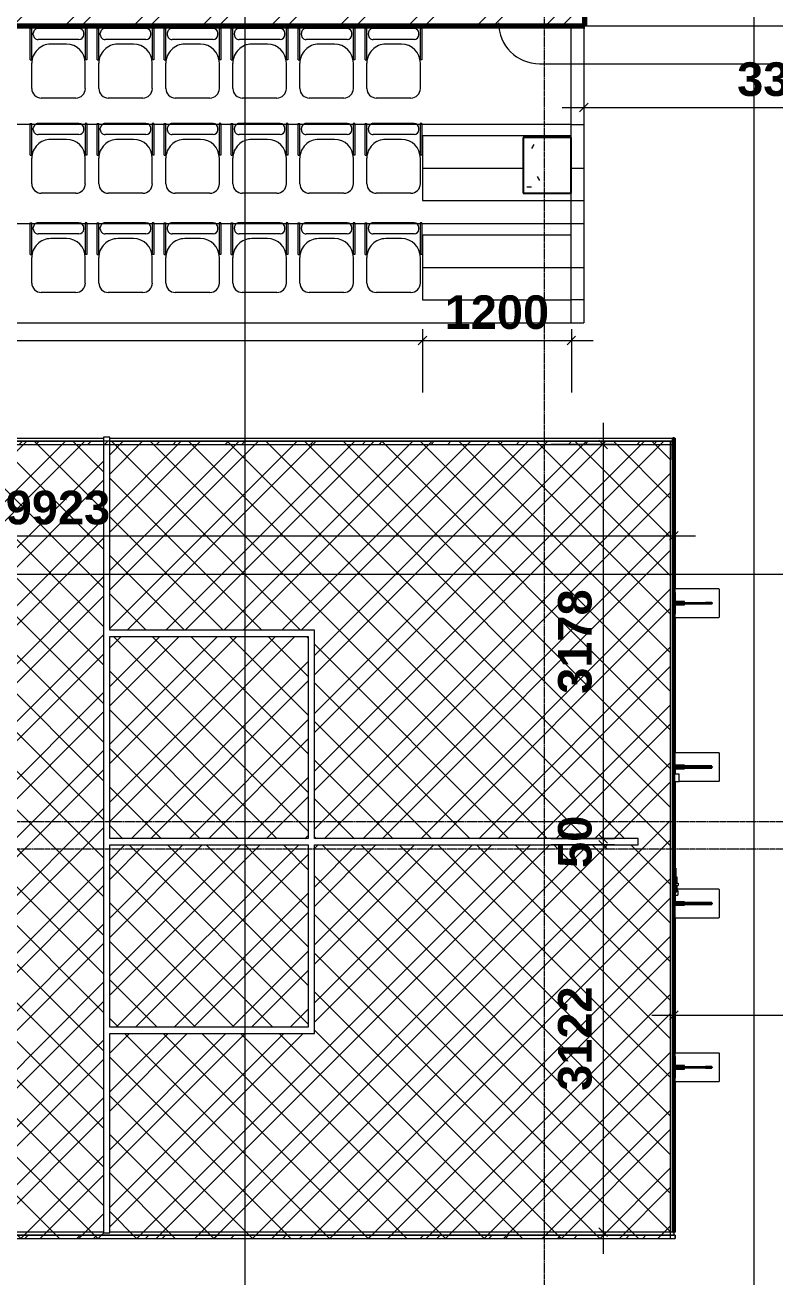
# Model space of a CAD drawing. Header units: inches. Extents: x 22 to 382261, y 22 to 371281.
# Drawn here: x 147256 to 153299, y 207907 to 217997 of the extents above; entities that cross this region are included whole.
import ezdxf

# ---------------------------------------------------------------- set-up
doc = ezdxf.new("R2010")
doc.units = ezdxf.units.IN
doc.header["$MEASUREMENT"] = 0
doc.linetypes.add('Grid Line 1_2_', pattern=[22.225, 12.7, -3.175, 3.175, -3.175])
doc.linetypes.add('Overhead', pattern=[3.96875, 2.38125, -1.5875])
for name, color, linetype, lineweight in [('A-ANNO-DIMS', 211, 'Continuous', 9), ('A-ANNO-SYMB', 150, 'Continuous', 9), ('A-AREA', 32, 'Continuous', 9), ('A-COLS', 52, 'Continuous', 9), ('A-FLOR', 192, 'Continuous', 9), ('A-FLOR-PATT', 8, 'Continuous', 9), ('A-GENM', 13, 'Continuous', 9), ('A-GLAZ-CURT', 52, 'Continuous', 9), ('A-WALL-PATT', 111, 'Continuous', 9), ('G-ANNO-SYMB', 111, 'Continuous', 9), ('I-FURN', 30, 'Continuous', 9), ('I-WALL', 2, 'Continuous', 9), ('Q-CASE', 31, 'Continuous', 9), ('S-GRID', 1, 'Continuous', 9)]:
    doc.layers.add(name, color=color, linetype=linetype, lineweight=lineweight)
doc.styles.add('Arial_B_2', font='arialbd.ttf', dxfattribs={"height": 270.833333})
doc.dimstyles.new('2_2', dxfattribs={"dimscale": 304.8, "dimtxt": 267.818092, "dimasz": 0.227865, "dimexe": 1.377953, "dimexo": 0.0625, "dimgap": 0.287073, "dimtad": 1, "dimdec": 0, "dimzin": 0, "dimdsep": 46, "dimtxsty": 'Arial_B_2', "dimblk1": 'OBLIQUE', "dimblk2": 'OBLIQUE', "dimsah": 1, "dimcen": 0.09, "dimdle": 0.574147, "dimazin": 0, "dimtfac": 1, "dimtdec": 4, "dimtix": 1, "dimtmove": 0, "dimatfit": 3, "dimfxl": 0.574147, "dimfxlon": 1, "dimtvp": 1, "dimtolj": 1, "dimtzin": 0, "dimlwd": 18, "dimlwe": 18, "dimarcsym": 2})

# ---------------------------------------------------------------- blocks, each defined once
blk = doc.blocks.new('Casework 11 - Casework 8-650977-01-GROUND FLOOR DIM- PART B')
at = {"layer": 'Q-CASE'}
for p, q in [((8261, 5138), (8211, 5138)), ((8211, 5138), (8211, 5104)), ((8211, 5104), (8211, 5079)), ((8211, 5079), (8211, -1277)), ((8261, 5104), (8261, 5138)), ((8261, 5079), (8261, 5104)), ((8261, 3581), (8261, 5079)), ((2883, 5023), (2881, 5023)), ((2881, -1277), (2881, 5023)), ((2883, 5023), (2883, -1277)), ((9911, 3581), (8261, 3581)), ((9911, 1901), (9911, 3581)), ((8261, 1901), (8261, 3531)), ((8261, 3531), (9861, 3531)), ((9861, 3531), (9861, 1901)), ((9861, 1901), (8261, 1901)), ((8261, 381), (8261, 1851)), ((8261, 1851), (9861, 1851)), ((9861, 1851), (9861, 381)), ((12521, 1901), (9911, 1901)), ((9911, 381), (9911, 1851)), ((9911, 1851), (12521, 1851)), ((12521, 1851), (12521, 1901)), ((9861, 381), (8261, 381)), ((8261, -1277), (8261, 331)), ((8261, 331), (9911, 331)), ((9911, 331), (9911, 381)), ((2883, -1277), (2881, -1277)), ((8211, -1277), (8261, -1277))]:
    blk.add_line(p, q, dxfattribs=at)
blk = doc.blocks.new('Back wall - ASB FREESTANDING GLASS BACK WALL-596640-01-GROUND FLOOR DIM- PART B')
at = {"layer": 'A-GENM'}
for p, q in [((-3200, 12.5), (-3200, 25)), ((-3200, 6), (-3200, 12.5)), ((3150.5, 12.5), (-3200, 12.5)), ((3026.6, 12.5), (3150.5, 12.5)), ((3175.5, 12.5), (3150.5, 12.5)), ((3150.5, 12.5), (3175.5, 12.5)), ((3200, 12.5), (3175.5, 12.5)), ((3200, 12.5), (3200, 6)), ((-3200, -12.5), (-3200, -6)), ((-3200, -12.5), (-1985, -12.5)), ((-1956, -9), (-1985, -9)), ((-1985, -9), (-1985, -364)), ((-1956, -6), (-1956, -14)), ((-1956, -14), (-1884, -14)), ((-1884, -14), (-1884, -86)), ((-1884, -86), (-1876, -86)), ((-1877, -304), (-1877, -86)), ((-1876, -256), (-1876, -6)), ((-1864, -6), (-1864, -256)), ((-1864, -86), (-1856, -86)), ((-1863, -86), (-1863, -304)), ((-1856, -86), (-1856, -14)), ((-1856, -14), (-1784, -14)), ((-1784, -14), (-1784, -6)), ((-1755, -9), (-1784, -9)), ((-1755, -364), (-1755, -9)), ((-1755, -12.5), (-665, -12.5)), ((-564, -9), (-665, -9)), ((-665, -9), (-665, -364)), ((-564, -6), (-564, -86)), ((-564, -86), (-556, -86)), ((-557, -304), (-557, -86)), ((-544, -86), (-536, -86)), ((-543, -86), (-543, -304)), ((-536, -86), (-536, -14)), ((-536, -14), (-444, -14)), ((-484, -14), (-484, -34)), ((-444, -34), (-484, -34)), ((-458, -6), (-463, -6)), ((-455, -16), (-435.7, -16)), ((-455, -16), (-455, -26)), ((-429, -26), (-455, -26)), ((-444, -14), (-444, -6)), ((-435.7, -9), (-444, -9)), ((-444, -16), (-444, -14)), ((-444, -34), (-444, -26)), ((-436, -6), (-436, -16)), ((-436, -16), (-426, -16)), ((-435, -364), (-435, -26)), ((-425, -26), (-429, -26)), ((-266, -16), (-426, -16)), ((-425, -16), (-425, -26)), ((-406, -26), (-425, -26)), ((-406, -16), (-406, -36)), ((-386, -36), (-406, -36)), ((-386, -16), (-386, -36)), ((-365, -26), (-386, -26)), ((-365, -16), (-365, -26)), ((-361, -26), (-365, -26)), ((-335, -26), (-361, -26)), ((-335, -16), (-335, -26)), ((-266, -6), (-266, -16)), ((-266, -12.5), (373.5, -12.5)), ((373.5, -6), (373.5, -14)), ((373.5, -14), (433.5, -14)), ((433.5, -14), (433.5, -44)), ((433.5, -44), (493.5, -44)), ((435, -44), (435, -364)), ((463, -6), (458, -6)), ((493.5, -44), (493.5, -14)), ((493.5, -14), (535.5, -14)), ((535.5, -14), (535.5, -86)), ((535.5, -86), (543.5, -86)), ((543, -304), (543, -86)), ((543.5, -86), (543.5, -6)), ((556.5, -6), (556.5, -86)), ((556.5, -86), (564.5, -86)), ((557, -86), (557, -304)), ((564.5, -86), (564.5, -6)), ((665, -9), (564.5, -9)), ((665, -364), (665, -9)), ((665, -12.5), (1755, -12.5)), ((1784, -9), (1755, -9)), ((1755, -9), (1755, -364)), ((1784, -6), (1784, -14)), ((1784, -14), (1856, -14)), ((1856, -14), (1856, -86)), ((1856, -86), (1864, -86)), ((1863, -304), (1863, -86)), ((1864, -256), (1864, -6)), ((1876, -6), (1876, -256)), ((1876, -86), (1884, -86)), ((1877, -86), (1877, -304)), ((1884, -86), (1884, -14)), ((1884, -14), (1956, -14)), ((1956, -14), (1956, -6)), ((1985, -9), (1956, -9)), ((1985, -364), (1985, -9)), ((1985, -12.5), (3200, -12.5)), ((3200, -6), (3200, -12.5)), ((-1876, -256), (-1876, -306)), ((-1864, -306), (-1864, -256)), ((1864, -256), (1864, -306)), ((1876, -306), (1876, -256)), ((-1980, -369), (-1760, -369)), ((-1876, -306), (-1864, -306)), ((-1870, -309), (-1872, -309)), ((-1868, -309), (-1870, -309)), ((-660, -369), (-440, -369)), ((-550, -309), (-552, -309)), ((-548, -309), (-550, -309)), ((440, -369), (660, -369)), ((550, -309), (548, -309)), ((552, -309), (550, -309)), ((1760, -369), (1980, -369)), ((1864, -306), (1876, -306)), ((1870, -309), (1868, -309)), ((1872, -309), (1870, -309))]:
    blk.add_line(p, q, dxfattribs=at)
at = {"layer": 'A-GENM', "lineweight": 25}
for p, q in [((-3200, 6), (-3200, -6)), ((-463, 6), (-3200, 6)), ((-463, -6), (-463, 6)), ((458, 6), (-458, 6)), ((-458, 6), (-458, -6)), ((458, -6), (458, 6)), ((3200, 6), (463, 6)), ((463, 6), (463, -6)), ((3200, -6), (3200, 6)), ((-3200, -6), (-463, -6)), ((-556, -6), (-556, -306)), ((-544, -6), (-556, -6)), ((-544, -306), (-544, -6)), ((-458, -6), (458, -6)), ((463, -6), (3200, -6)), ((556, -6), (544, -6)), ((544, -6), (544, -306)), ((556, -306), (556, -6)), ((-556, -306), (-544, -306)), ((544, -306), (556, -306))]:
    blk.add_line(p, q, dxfattribs=at)
at = {"layer": 'A-GENM'}
for centre, start, end in [((-1980, -364), 180, 270), ((-1872, -304), 180, 270), ((-1868, -304), 270, 0), ((-1760, -364), 270, 0), ((-660, -364), 180, 270), ((-552, -304), 180, 270), ((-548, -304), 270, 0), ((-440, -364), 270, 0), ((440, -364), 180, 270), ((548, -304), 180, 270), ((552, -304), 270, 0), ((660, -364), 270, 0), ((1760, -364), 180, 270), ((1868, -304), 180, 270), ((1872, -304), 270, 0), ((1980, -364), 270, 0)]:
    blk.add_arc(centre, 5, start, end, dxfattribs=at)
blk = doc.blocks.new('System Panel - Glazed-655852-01-GROUND FLOOR DIM- PART B')
at = {"layer": 'A-GLAZ-CURT'}
h = blk.add_hatch(dxfattribs=at)
h.set_pattern_fill('FP_8', color=256, style=0, pattern_type=2)
h.set_pattern_definition([(225, (7825.2, -1271.8), (276.592, -276.592), []), (225, (7825.2, -1690.9), (276.592, -276.592), [])])
h.paths.add_polyline_path([(-4993, 50), (-4993, 24), (4993, 24), (4993, 50), (-3863, 50)])
at = {"layer": 'A-GLAZ-CURT', "lineweight": 18}
for p, q in [((4993, 50), (-4993, 50)), ((-4993, 50), (-4993, 24)), ((-4993, 24), (4993, 24)), ((4993, 24), (4993, 50))]:
    blk.add_line(p, q, dxfattribs=at)
at = {"layer": 'A-GLAZ-CURT'}
for p, q in [((-4993, 24), (-4993, 50)), ((4993, 50), (-4993, 50)), ((-4993, 24), (4968, 24)), ((4968, 24), (4993, 24)), ((4993, 50), (4993, 24))]:
    blk.add_line(p, q, dxfattribs=at)
blk = doc.blocks.new('System Panel - Glazed-655754-01-GROUND FLOOR DIM- PART B')
at = {"layer": 'A-GLAZ-CURT'}
h = blk.add_hatch(dxfattribs=at)
h.set_pattern_fill('FP_9', color=256, style=0, pattern_type=2)
h.set_pattern_definition([(225, (7813.7, 5128.2), (276.592, -276.592), []), (225, (7813.7, 4709.1), (276.592, -276.592), [])])
h.paths.add_polyline_path([(-4980, 49.5), (-4980, 24.5), (4980, 24.5), (4980, 49.5), (-3874, 49.5)])
at = {"layer": 'A-GLAZ-CURT', "lineweight": 18}
for p, q in [((4980, 49.5), (-4980, 49.5)), ((-4980, 49.5), (-4980, 24.5)), ((-4980, 24.5), (4980, 24.5)), ((4980, 24.5), (4980, 49.5))]:
    blk.add_line(p, q, dxfattribs=at)
at = {"layer": 'A-GLAZ-CURT'}
for p, q in [((-4980, 24.5), (-4980, 49.5)), ((-447.5, 49.5), (-4980, 49.5)), ((-4980, 24.5), (-447.5, 24.5)), ((4957, 49.5), (-397.5, 49.5)), ((-397.5, 24.5), (4980, 24.5)), ((4980, 49.5), (4957, 49.5)), ((4980, 49.5), (4980, 24.5))]:
    blk.add_line(p, q, dxfattribs=at)
blk = doc.blocks.new('Casework 10 - Casework 10-654344-01-GROUND FLOOR DIM- PART B')
at = {"layer": 'Q-CASE'}
for p, q in [((11981, 8453), (11981, 8458)), ((11981, 8458), (12081, 8458)), ((11981, 7658), (11981, 8453)), ((12081, 8458), (12081, 8453)), ((12081, 8453), (12081, 7658)), ((11981, 7553), (11981, 7658)), ((11981, 7658), (12081, 7658)), ((12081, 7658), (12081, 7304)), ((11981, 7304), (12081, 7304)), ((12081, 7304), (12081, 7044)), ((11981, 7044), (11981, 7103)), ((11981, 6858), (11981, 7044)), ((11981, 7044), (12081, 7044)), ((12081, 7044), (12081, 6858)), ((11981, 6504), (11981, 6858)), ((11981, 6858), (12081, 6858)), ((12081, 6858), (12081, 6504)), ((11981, 6244), (11981, 6504)), ((11981, 6504), (12081, 6504)), ((12081, 6504), (12081, 6244)), ((11981, 6058), (11981, 6244)), ((12081, 6244), (11981, 6244)), ((12081, 6244), (12081, 6058)), ((11981, 6058), (12081, 6058))]:
    blk.add_line(p, q, dxfattribs=at)
blk = doc.blocks.new('Chair - Auditorium_0001 - Copy - Chair - Auditorium_0001 - Copy-940343-01-GROUND FLOOR DIM- PART B')
at = {"layer": 'I-FURN'}
for p, q in [((-55, 421), (-55, 215)), ((21, 498), (300, 498)), ((377, 421), (377, 215)), ((-68, -64), (-68, 190)), ((-68, 190), (-53, 190)), ((-53, -64), (-53, 190)), ((389, 190), (377, 190)), ((377, 190), (377, -64)), ((389, 190), (389, -64)), ((-4, 25), (326, 25)), ((97, 63), (224, 63)), ((-68, -64), (-53, -64)), ((-42, -13), (-42, -26)), ((-4, -64), (326, -64)), ((364, -13), (364, -26)), ((389, -64), (377, -64))]:
    blk.add_line(p, q, dxfattribs=at)
for centre, radius, start, end in [((21, 421), 76.2, 90, 180), ((300, 421), 76.2, 360, 90), ((97, 215), 152, 180, 270), ((224, 215), 152, 270, 0), ((-4, -13), 38.1, 90, 180), ((326, -13), 38.1, 360, 90), ((-4, -26), 38.1, 180, 270), ((326, -26), 38.1, 270, 0)]:
    blk.add_arc(centre, radius, start, end, dxfattribs=at)
blk = doc.blocks.new('M_Passage Opening-Cased - 0915 x 2134mm 3-896287-01-GROUND FLOOR DIM- PART B')
at = {"layer": 'A-GENM', "linetype": 'Overhead'}
for p, q in [((-908, 115), (892, 115)), ((-908, -115), (892, -115))]:
    blk.add_line(p, q, dxfattribs=at)
blk = doc.blocks.new('_Oblique')
at = {"color": 0, "linetype": 'ByBlock', "lineweight": -2}
blk.add_line((-0.5, -0.5), (0.5, 0.5), dxfattribs=at)
blk = doc.blocks.new('*D4814')
at = {"layer": 'A-ANNO-DIMS', "color": 0, "lineweight": 18, "transparency": 16777216}
for p, q in [((142558, 215546), (142558, 215035)), ((150458, 215546), (150458, 215035)), ((142383, 215455), (150633, 215455))]:
    blk.add_line(p, q, dxfattribs=at)
at = {"layer": 'Defpoints', "color": 0, "transparency": 16777216}
for p in [(142558, 215565), (150458, 215565), (150458, 215455)]:
    blk.add_point(p, dxfattribs=at)
at = {"layer": 'A-ANNO-DIMS', "color": 0, "lineweight": 18, "transparency": 16777216, "xscale": 69.45312499999999, "yscale": 69.45312499999999, "zscale": 69.45312499999999, "rotation": 180}
blk.add_blockref('_Oblique', (142558, 215455), dxfattribs=at)
at = {"layer": 'A-ANNO-DIMS', "color": 0, "lineweight": 18, "transparency": 16777216, "xscale": 69.45312499999999, "yscale": 69.45312499999999, "zscale": 69.45312499999999}
blk.add_blockref('_Oblique', (150458, 215455), dxfattribs=at)
at = {"layer": 'A-ANNO-DIMS', "color": 0, "lineweight": 18, "transparency": 16777216, "insert": (146508, 215681), "char_height": 270.8, "width": 615.65, "attachment_point": 5, "style": 'Arial_B_2'}
blk.add_mtext('\\A1;7900', dxfattribs=at)
blk = doc.blocks.new('*D4815')
at = {"layer": 'A-ANNO-DIMS', "color": 0, "lineweight": 18, "transparency": 16777216}
for p, q in [((150458, 215546), (150458, 215035)), ((151658, 215546), (151658, 215035)), ((150283, 215455), (151833, 215455))]:
    blk.add_line(p, q, dxfattribs=at)
at = {"layer": 'Defpoints', "color": 0, "transparency": 16777216}
for p in [(150458, 215565), (151658, 215565), (151658, 215455)]:
    blk.add_point(p, dxfattribs=at)
at = {"layer": 'A-ANNO-DIMS', "color": 0, "lineweight": 18, "transparency": 16777216, "xscale": 69.45312499999999, "yscale": 69.45312499999999, "zscale": 69.45312499999999, "rotation": 180}
blk.add_blockref('_Oblique', (150458, 215455), dxfattribs=at)
at = {"layer": 'A-ANNO-DIMS', "color": 0, "lineweight": 18, "transparency": 16777216, "xscale": 69.45312499999999, "yscale": 69.45312499999999, "zscale": 69.45312499999999}
blk.add_blockref('_Oblique', (151658, 215455), dxfattribs=at)
at = {"layer": 'A-ANNO-DIMS', "color": 0, "lineweight": 18, "transparency": 16777216, "insert": (151058, 215681), "char_height": 270.8, "width": 615.65, "attachment_point": 5, "style": 'Arial_B_2'}
blk.add_mtext('\\A1;1200', dxfattribs=at)
blk = doc.blocks.new('*D4825')
at = {"layer": 'A-ANNO-DIMS', "color": 0, "lineweight": 18, "transparency": 16777216}
for p, q in [((151758, 217424), (151758, 216913)), ((155073, 217424), (155073, 216913)), ((151583, 217333), (155248, 217333))]:
    blk.add_line(p, q, dxfattribs=at)
at = {"layer": 'Defpoints', "color": 0, "transparency": 16777216}
for p in [(151758, 217443), (155073, 217443), (155073, 217333)]:
    blk.add_point(p, dxfattribs=at)
at = {"layer": 'A-ANNO-DIMS', "color": 0, "lineweight": 18, "transparency": 16777216, "xscale": 69.45312499999999, "yscale": 69.45312499999999, "zscale": 69.45312499999999, "rotation": 180}
blk.add_blockref('_Oblique', (151758, 217333), dxfattribs=at)
at = {"layer": 'A-ANNO-DIMS', "color": 0, "lineweight": 18, "transparency": 16777216, "xscale": 69.45312499999999, "yscale": 69.45312499999999, "zscale": 69.45312499999999}
blk.add_blockref('_Oblique', (155073, 217333), dxfattribs=at)
at = {"layer": 'A-ANNO-DIMS', "color": 0, "lineweight": 18, "transparency": 16777216, "insert": (153415, 217559), "char_height": 270.8, "width": 615.65, "attachment_point": 5, "style": 'Arial_B_2'}
blk.add_mtext('\\A1;3315', dxfattribs=at)
blk = doc.blocks.new('*D4850')
at = {"layer": 'A-ANNO-DIMS', "color": 0, "lineweight": 18, "transparency": 16777216}
for p, q in [((151914, 214792), (151914, 211264)), ((152005, 214617), (151494, 214617)), ((152005, 211439), (151494, 211439))]:
    blk.add_line(p, q, dxfattribs=at)
at = {"layer": 'Defpoints', "color": 0, "transparency": 16777216}
for p in [(152024, 214617), (151914, 211439), (152024, 211439)]:
    blk.add_point(p, dxfattribs=at)
at = {"layer": 'A-ANNO-DIMS', "color": 0, "lineweight": 18, "transparency": 16777216, "xscale": 69.45312499999999, "yscale": 69.45312499999999, "zscale": 69.45312499999999}
for p, rotation in [((151914, 214617), 90), ((151914, 211439), 270)]:
    blk.add_blockref('_Oblique', p, dxfattribs=dict(at, rotation=rotation))
at = {"layer": 'A-ANNO-DIMS', "color": 0, "lineweight": 18, "transparency": 16777216, "insert": (151688, 213028), "char_height": 270.8, "width": 615.65, "attachment_point": 5, "rotation": 90, "style": 'Arial_B_2'}
blk.add_mtext('\\A1;3178', dxfattribs=at)
blk = doc.blocks.new('*D4851')
at = {"layer": 'A-ANNO-DIMS', "color": 0, "lineweight": 18, "transparency": 16777216}
for p, q in [((151914, 211439), (151914, 211509)), ((152005, 211439), (151494, 211439)), ((152005, 211389), (151494, 211389)), ((151914, 211439), (151914, 211389)), ((151914, 211389), (151914, 211320))]:
    blk.add_line(p, q, dxfattribs=at)
at = {"layer": 'Defpoints', "color": 0, "transparency": 16777216}
for p in [(151914, 211389), (152024, 211439), (152024, 211389)]:
    blk.add_point(p, dxfattribs=at)
at = {"layer": 'A-ANNO-DIMS', "color": 0, "lineweight": 18, "transparency": 16777216, "xscale": 69.45312499999999, "yscale": 69.45312499999999, "zscale": 69.45312499999999}
for p, rotation in [((151914, 211439), 270), ((151914, 211389), 90)]:
    blk.add_blockref('_Oblique', p, dxfattribs=dict(at, rotation=rotation))
at = {"layer": 'A-ANNO-DIMS', "color": 0, "lineweight": 18, "transparency": 16777216, "insert": (151688, 211414), "char_height": 270.8, "width": 307.83, "attachment_point": 5, "rotation": 90, "style": 'Arial_B_2'}
blk.add_mtext('\\A1;50', dxfattribs=at)
blk = doc.blocks.new('*D4852')
at = {"layer": 'A-ANNO-DIMS', "color": 0, "lineweight": 18, "transparency": 16777216}
for p, q in [((151914, 211564), (151914, 208092)), ((152005, 211389), (151494, 211389)), ((152005, 208267), (151494, 208267))]:
    blk.add_line(p, q, dxfattribs=at)
at = {"layer": 'Defpoints', "color": 0, "transparency": 16777216}
for p in [(152024, 211389), (151914, 208267), (152024, 208267)]:
    blk.add_point(p, dxfattribs=at)
at = {"layer": 'A-ANNO-DIMS', "color": 0, "lineweight": 18, "transparency": 16777216, "xscale": 69.45312499999999, "yscale": 69.45312499999999, "zscale": 69.45312499999999}
for p, rotation in [((151914, 211389), 90), ((151914, 208267), 270)]:
    blk.add_blockref('_Oblique', p, dxfattribs=dict(at, rotation=rotation))
at = {"layer": 'A-ANNO-DIMS', "color": 0, "lineweight": 18, "transparency": 16777216, "insert": (151688, 209828), "char_height": 270.8, "width": 615.65, "attachment_point": 5, "rotation": 90, "style": 'Arial_B_2'}
blk.add_mtext('\\A1;3122', dxfattribs=at)
blk = doc.blocks.new('*D4756')
at = {"layer": 'A-ANNO-DIMS', "color": 0, "lineweight": 18, "transparency": 16777216}
for p, q in [((152483, 210108), (152483, 209597)), ((155073, 210108), (155073, 209597)), ((152308, 210017), (155248, 210017))]:
    blk.add_line(p, q, dxfattribs=at)
at = {"layer": 'Defpoints', "color": 0, "transparency": 16777216}
for p in [(152483, 210127), (155073, 210127), (155073, 210017)]:
    blk.add_point(p, dxfattribs=at)
at = {"layer": 'A-ANNO-DIMS', "color": 0, "lineweight": 18, "transparency": 16777216, "xscale": 69.45312499999999, "yscale": 69.45312499999999, "zscale": 69.45312499999999, "rotation": 180}
blk.add_blockref('_Oblique', (152483, 210017), dxfattribs=at)
at = {"layer": 'A-ANNO-DIMS', "color": 0, "lineweight": 18, "transparency": 16777216, "xscale": 69.45312499999999, "yscale": 69.45312499999999, "zscale": 69.45312499999999}
blk.add_blockref('_Oblique', (155073, 210017), dxfattribs=at)
at = {"layer": 'A-ANNO-DIMS', "color": 0, "lineweight": 18, "transparency": 16777216, "insert": (153778, 210243), "char_height": 270.8, "width": 615.65, "attachment_point": 5, "style": 'Arial_B_2'}
blk.add_mtext('\\A1;2590', dxfattribs=at)
blk = doc.blocks.new('*D4761')
at = {"layer": 'A-ANNO-DIMS', "color": 0, "lineweight": 18, "transparency": 16777216}
for p, q in [((142560, 213971), (142560, 213460)), ((152483, 213971), (152483, 213460)), ((142385, 213880), (152658, 213880))]:
    blk.add_line(p, q, dxfattribs=at)
at = {"layer": 'Defpoints', "color": 0, "transparency": 16777216}
for p in [(142560, 213990), (152483, 213990), (152483, 213880)]:
    blk.add_point(p, dxfattribs=at)
at = {"layer": 'A-ANNO-DIMS', "color": 0, "lineweight": 18, "transparency": 16777216, "xscale": 69.45312499999999, "yscale": 69.45312499999999, "zscale": 69.45312499999999, "rotation": 180}
blk.add_blockref('_Oblique', (142560, 213880), dxfattribs=at)
at = {"layer": 'A-ANNO-DIMS', "color": 0, "lineweight": 18, "transparency": 16777216, "xscale": 69.45312499999999, "yscale": 69.45312499999999, "zscale": 69.45312499999999}
blk.add_blockref('_Oblique', (152483, 213880), dxfattribs=at)
at = {"layer": 'A-ANNO-DIMS', "color": 0, "lineweight": 18, "transparency": 16777216, "insert": (147521, 214106), "char_height": 270.8, "width": 615.65, "attachment_point": 5, "style": 'Arial_B_2'}
blk.add_mtext('\\A1;9923', dxfattribs=at)

msp = doc.modelspace()

# ---------------------------------------------------------------- hatches: boundary and pattern name
at = {"layer": 'A-COLS'}
h = msp.add_hatch(dxfattribs=at)
h.set_pattern_fill('FP_11', color=256, style=0, pattern_type=2)
h.set_pattern_definition([(0, (139676.69, 209538.6), (894.08, 223.52), [36.88, -633.68, 36.88, -633.68, -3576.32]), (0, (139676.69, 209538.6), (894.08, 223.52), [-1341.12, 36.881, -1304.239, 36.881, -633.679, -1564.64]), (0, (139676.69, 209538.6), (894.08, 223.52), [-3352.8, 36.88, -410.16, 36.88, -1080.72]), (120, (140011.97, 209650.35), (-640.614, 662.536), [36.88, -633.68, 36.88, -4210]), (120, (140011.97, 209650.35), (-640.614, 662.536), [-707.44, -633.68, 36.88, -1304.24, -2235.2]), (120, (140011.97, 209650.35), (-640.614, 662.536), [-2682.24, 36.88, -633.68, 36.88, -1527.76]), (120, (140011.97, 209650.35), (-640.614, 662.536), [-3389.68, -410.16, 36.88, -1080.72]), (240, (140123.73, 210097.4), (-253.466, -886.056), [36.88, -633.68, 36.88, -4210]), (240, (140123.73, 210097.4), (-253.466, -886.056), [-707.44, -633.68, 36.88, -1304.24, -2235.2]), (240, (140123.73, 210097.4), (-253.466, -886.056), [-2682.24, 36.88, -633.68, 36.88, -1527.76]), (240, (140123.73, 210097.4), (-253.466, -886.056), [-3389.68, -410.16, 36.88, -1080.72])])
h.paths.add_polyline_path([(151270.4, 216641.8), (151657.9, 216641.8), (151657.9, 217091.8), (151270.4, 217091.8)])
at = {"layer": 'A-FLOR-PATT'}
h = msp.add_hatch(dxfattribs=at)
h.set_pattern_fill('FP_7', color=256, style=0, pattern_type=2)
h.set_pattern_definition([(45, (139676.7, 209538.6), (-233.345, 233.345), []), (45, (139832.25, 209538.6), (-233.345, 233.345), []), (135, (139676.69, 209538.6), (-155.5635, -155.5635), [])])
h.paths.add_polyline_path([(135521.6, 204946.8), (135527.9, 204946.8), (135527.9, 206554.3), (133877.9, 206554.3), (133877.9, 208154.3), (131453.9, 208154.3), (131453.9, 207573.8), (131441.9, 207573.8), (131441.9, 207568.8), (131453.9, 207568.8), (131453.9, 204946.8), (133258.3, 204946.8)])
h.paths.add_polyline_path([(131077.9, 204946.8), (131441.9, 204946.8), (131441.9, 206075.8), (131438.9, 206075.8), (131438.9, 206046.8), (131083.9, 206046.8), (131078.9, 206051.8), (131078.9, 206271.8), (131083.9, 206276.8), (131438.9, 206276.8), (131438.9, 206247.8), (131441.9, 206247.8), (131441.9, 207467.8), (131438.9, 207467.8), (131438.9, 207366.8), (131083.9, 207366.8), (131078.9, 207371.8), (131078.9, 207591.8), (131083.9, 207596.8), (131421.9, 207597.2), (131421.9, 207605.6), (131421.9, 207606.8), (131421.9, 207625.8), (131411.9, 207625.8), (131411.9, 207645.8), (131421.9, 207645.8), (131421.9, 207666.8), (131421.9, 207668), (131421.9, 207696.8), (131431.9, 207696.8), (131431.9, 207765.8), (131441.9, 207765.8), (131441.9, 208405.3), (131433.9, 208405.3), (131433.9, 208465.3), (131403.9, 208465.3), (131403.9, 208466.8), (131083.9, 208466.8), (131078.9, 208471.8), (131078.9, 208691.8), (131083.9, 208696.8), (131438.9, 208696.8), (131438.9, 208596.3), (131441.9, 208596.3), (131441.9, 209815.8), (131438.9, 209815.8), (131438.9, 209786.8), (131083.9, 209786.8), (131078.9, 209791.8), (131078.9, 210011.8), (131083.9, 210016.8), (131438.9, 210016.8), (131438.9, 209987.8), (131441.9, 209987.8), (131441.9, 211231.8), (131453.9, 211231.8), (131453.9, 208494.8), (131441.9, 208494.8), (131441.9, 208489.8), (131453.9, 208489.8), (131453.9, 208204.3), (133877.9, 208204.3), (133877.9, 209804.3), (135527.9, 209804.3), (135527.9, 211246.8), (135577.9, 211246.8), (135577.9, 204946.8), (140902.9, 204946.9), (140902.9, 217991.8), (135577.9, 217991.8), (135577.9, 211696.8), (135527.9, 211696.8), (135527.9, 213304.3), (133877.9, 213304.3), (133877.9, 214904.3), (131476.6, 214904.3), (131476.6, 214954.3), (133877.9, 214954.3), (133877.9, 216554.3), (135527.9, 216554.3), (135527.9, 217991.8), (131453.9, 217991.8), (131453.9, 215294.8), (131441.9, 215294.8), (131441.9, 215289.8), (131453.9, 215289.8), (131453.9, 214373.8), (131441.9, 214373.8), (131441.9, 214368.8), (131453.9, 214368.8), (131453.9, 211631.8), (131441.9, 211631.8), (131441.9, 212875.8), (131438.9, 212875.8), (131438.9, 212846.8), (131083.9, 212846.8), (131078.9, 212851.8), (131078.9, 213071.8), (131083.9, 213076.8), (131438.9, 213076.8), (131438.9, 213047.8), (131441.9, 213047.8), (131441.9, 214267.8), (131438.9, 214267.8), (131438.9, 214166.8), (131083.9, 214166.8), (131078.9, 214171.8), (131078.9, 214391.8), (131083.9, 214396.8), (131421.9, 214396.8), (131421.9, 214405.6), (131421.9, 214406.8), (131421.9, 214425.8), (131411.9, 214425.8), (131411.9, 214445.8), (131421.9, 214445.8), (131421.9, 214466.8), (131421.9, 214468), (131421.9, 214496.8), (131431.9, 214496.8), (131431.9, 214565.8), (131441.9, 214565.8), (131441.9, 215205.3), (131433.9, 215205.3), (131433.9, 215265.3), (131403.9, 215265.3), (131403.9, 215266.8), (131083.9, 215266.8), (131078.9, 215271.8), (131078.9, 215491.8), (131083.9, 215496.8), (131438.9, 215496.8), (131438.9, 215396.3), (131441.9, 215396.3), (131441.9, 216615.8), (131438.9, 216615.8), (131438.9, 216586.8), (131083.9, 216586.8), (131078.9, 216591.8), (131078.9, 216811.8), (131083.9, 216816.8), (131438.9, 216816.8), (131438.9, 216787.8), (131441.9, 216787.8), (131441.9, 217991.8), (131077.9, 217991.8), (131077.9, 205153.3)])
h.paths.add_polyline_path([(131193, 206154.8), (131141.9, 206155.8), (131142.6, 206167.8), (131140.3, 206167.3), (131138.9, 206163.8), (131139.6, 206157.3), (131142.6, 206155), (131143.9, 206154.8), (131191.9, 206154.8)])
h.paths.add_polyline_path([(135527.9, 206604.3), (135527.1, 208154.3), (133927.9, 208154.3), (133927.9, 206604.3), (135521.6, 206604.3)])
h.paths.add_polyline_path([(131143.9, 207474.8), (131141.9, 207475.8), (131142.6, 207487.8), (131140.3, 207487.3), (131138.9, 207483.8), (131139.6, 207477.3), (131142.6, 207475)])
h.paths.add_polyline_path([(131438.9, 207587.8), (131441.9, 207587.8), (131441.9, 207596.1), (131438.9, 207596.1)])
h.paths.add_polyline_path([(135527.9, 208204.3), (135527.9, 209754.3), (133927.9, 209754.3), (133927.9, 208204.3), (135521.6, 208204.3)])
h.paths.add_polyline_path([(152457.9, 208217.3), (152457.9, 214642.3), (147937.9, 214642.3), (147937.9, 213119.3), (149587.9, 213119.3), (149587.9, 211439.3), (152197.9, 211439.3), (152197.9, 211389.3), (149587.9, 211389.3), (149587.9, 209869.3), (147937.9, 209869.3), (147937.9, 208261.8), (147887.9, 208261.8), (147887.9, 214642.3), (142557.9, 214642.3), (142557.9, 214561.8), (142559.9, 214561.8), (142559.9, 208261.8), (142557.9, 208261.8), (142557.9, 208217.3), (151364.4, 208217.3)])
h.paths.add_polyline_path([(131361.9, 208574.8), (131361.9, 208575.3), (131141.9, 208575.8), (131142.6, 208587.8), (131140.3, 208587.3), (131138.9, 208583.8), (131139.6, 208577.3), (131142.6, 208575), (131143.9, 208574.8), (131278, 208574.8)])
h.paths.add_polyline_path([(131191.9, 209894.8), (131141.9, 209895.8), (131142.6, 209907.8), (131140.3, 209907.3), (131138.9, 209903.8), (131139.6, 209897.3), (131142.6, 209895), (131143.9, 209894.8)])
h.paths.add_polyline_path([(149537.9, 209919.3), (149537.9, 211389.3), (147937.9, 211389.3), (147937.9, 209919.3), (149101.2, 209919.3)])
h.paths.add_polyline_path([(149101.2, 211439.3), (149537.9, 211439.3), (149537.9, 213069.3), (147937.9, 213069.3), (147938.7, 211439.3)])
h.paths.add_polyline_path([(131191.9, 212954.8), (131141.9, 212955.8), (131142.6, 212967.8), (131140.3, 212967.3), (131138.9, 212963.8), (131139.6, 212957.3), (131142.6, 212955), (131143.9, 212954.8)])
h.paths.add_polyline_path([(135527.9, 213354.3), (135527.9, 214904.3), (133927.9, 214904.3), (133927.9, 213354.3), (135521.6, 213354.3)])
h.paths.add_polyline_path([(131143.9, 214274.8), (131141.9, 214275.8), (131142.6, 214287.8), (131140.3, 214287.3), (131138.9, 214283.8), (131139.6, 214277.3), (131142.6, 214275)])
h.paths.add_polyline_path([(131441.9, 214387.8), (131441.9, 214396.1), (131438.9, 214396.1), (131438.9, 214387.8)])
h.paths.add_polyline_path([(135521.6, 214954.3), (135527.9, 214954.3), (135527.9, 216504.3), (133927.9, 216504.3), (133927.9, 214954.3)])
h.paths.add_polyline_path([(131143.9, 215374.8), (131141.9, 215375.8), (131142.6, 215387.8), (131140.3, 215387.3), (131138.9, 215383.8), (131139.6, 215377.3), (131142.6, 215375)])
h.paths.add_polyline_path([(131193, 216694.8), (131141.9, 216695.8), (131142.6, 216707.8), (131140.3, 216707.3), (131138.9, 216703.8), (131139.6, 216697.3), (131142.6, 216695), (131143.9, 216694.8), (131191.9, 216694.8)])
at = {"layer": 'A-WALL-PATT'}
h = msp.add_hatch(dxfattribs=at)
h.set_pattern_fill('FP_1', color=256, style=0, pattern_type=2)
h.set_pattern_definition([(45, (139676.7, 209538.6), (-276.592, 276.592), []), (45, (139676.7, 209957.7), (-276.592, 276.592), [])])
h.paths.add_polyline_path([(141132.9, 217991.8), (151767.9, 217991.8), (151767.9, 218221.8), (141017.9, 218221.8), (141017.9, 217991.8), (141127.9, 217991.8)])

# ---------------------------------------------------------------- linework, layer by layer
at = {"layer": 'A-ANNO-SYMB'}
msp.add_line((151401.9, 217684.3), (154078.9, 217684.3), dxfattribs=at)
msp.add_arc((151401.9, 218014.3), 330, 180, 270, dxfattribs=at)
at = {"layer": 'A-AREA'}
for p, q in [((142510.4, 214666.8), (147888.2, 214666.8)), ((147937.9, 214666.8), (152476.9, 214666.8)), ((152488.9, 214666.8), (152495.4, 214666.8)), ((152495.4, 214666.8), (152495.4, 213451.8)), ((152495.4, 213221.8), (152495.4, 212131.8)), ((152495.4, 211840.3), (152495.4, 211200.8)), ((152495.4, 210801.8), (152495.4, 209711.8)), ((152495.4, 209481.8), (152495.4, 208266.8)), ((147888, 208266.8), (142559.9, 208266.8)), ((152476.9, 208266.8), (147937.9, 208266.8)), ((152495.4, 208266.8), (152488.9, 208266.8))]:
    msp.add_line(p, q, dxfattribs=at)
at = {"layer": 'A-COLS', "lineweight": 25}
for p, q in [((151270.4, 217091.8), (151270.4, 216641.8)), ((151657.9, 217091.8), (151270.4, 217091.8)), ((151657.9, 216641.8), (151657.9, 217091.8)), ((151270.4, 216641.8), (151657.9, 216641.8))]:
    msp.add_line(p, q, dxfattribs=at)
at = {"layer": 'A-FLOR'}
for p, q in [((151657.9, 217196.8), (151657.9, 217991.8)), ((151767.9, 217991.8), (153567.9, 217991.8)), ((141332.5, 217196.8), (151657.9, 217196.8)), ((151657.9, 217102.8), (150457.9, 217102.8)), ((150457.9, 217102.8), (150457.9, 216582.8)), ((151657.9, 217091.8), (151657.9, 217102.8)), ((150457.9, 216842.8), (151270.4, 216842.8)), ((151657.9, 216396.8), (151657.9, 216641.8)), ((150457.9, 216582.8), (151657.9, 216582.8)), ((141332.5, 216396.8), (151657.9, 216396.8)), ((151657.9, 216302.8), (150457.9, 216302.8)), ((150457.9, 216302.8), (150457.9, 215782.8)), ((151657.9, 215596.8), (151657.9, 216302.8)), ((150457.9, 216042.8), (151657.9, 216042.8)), ((150457.9, 215782.8), (151657.9, 215782.8)), ((141332.5, 215596.8), (151657.9, 215596.8)), ((142508.4, 214642.3), (147887.9, 214642.3)), ((147937.9, 214642.3), (152476.9, 214642.3)), ((152457.9, 208217.3), (152457.9, 214642.3)), ((152482.9, 211929.8), (152482.9, 211924.8)), ((152482.9, 211008.8), (152482.9, 211003.8)), ((152482.9, 208266.8), (152482.9, 208242.3)), ((152482.9, 208242.3), (142508.4, 208242.3)), ((142557.9, 208217.3), (152457.9, 208217.3))]:
    msp.add_line(p, q, dxfattribs=at)
at = {"layer": 'G-ANNO-SYMB'}
for p, q in [((149027.7, 223538.2), (149027.7, 202325.3)), ((153127.7, 223538.2), (153127.7, 202325.3)), ((126543.6, 213571.8), (160650.7, 213571.8))]:
    msp.add_line(p, q, dxfattribs=at)
at = {"layer": 'I-WALL', "lineweight": 70}
for p, q in [((151767.9, 217991.8), (151767.9, 218221.8)), ((141357.9, 217991.8), (151767.9, 217991.8))]:
    msp.add_line(p, q, dxfattribs=at)
at = {"layer": 'S-GRID', "linetype": 'Grid Line 1_2_'}
for p, q in [((151442.9, 200135.3), (151442.9, 223554)), ((126592.9, 211576.8), (165494.2, 211576.8)), ((126592.9, 211356.8), (164097.2, 211356.8))]:
    msp.add_line(p, q, dxfattribs=at)

# ---------------------------------------------------------------- block references
at = {"layer": 'A-GENM', "linetype": 'Overhead'}
msp.add_blockref('M_Passage Opening-Cased - 0915 x 2134mm 3-896287-01-GROUND FLOOR DIM- PART B', (152676.1, 218106.8), dxfattribs=at)
at = {"layer": 'A-GENM', "rotation": 89.9999999999999}
msp.add_blockref('Back wall - ASB FREESTANDING GLASS BACK WALL-596640-01-GROUND FLOOR DIM- PART B', (152482.9, 211466.8), dxfattribs=at)
at = {"layer": 'A-GLAZ-CURT', "rotation": 180}
for name, p in [('System Panel - Glazed-655754-01-GROUND FLOOR DIM- PART B', (147490.4, 214666.8)), ('System Panel - Glazed-655852-01-GROUND FLOOR DIM- PART B', (147501.9, 208266.8))]:
    msp.add_blockref(name, p, dxfattribs=at)
at = {"layer": 'I-FURN', "rotation": 180}
for p in [(147686.3, 217905.7), (148226.3, 217905.7), (148766.3, 217905.7), (149306.3, 217905.7), (149846.3, 217905.7), (150386.3, 217905.7), (147686.3, 217138.7), (148226.3, 217138.7), (148766.3, 217138.7), (149306.3, 217138.7), (149846.3, 217138.7), (150386.3, 217138.7), (147686.3, 216338.7), (148226.3, 216338.7), (148766.3, 216338.7), (149306.3, 216338.7), (149846.3, 216338.7), (150386.3, 216338.7)]:
    msp.add_blockref('Chair - Auditorium_0001 - Copy - Chair - Auditorium_0001 - Copy-940343-01-GROUND FLOOR DIM- PART B', p, dxfattribs=at)
at = {"layer": 'Q-CASE'}
for name in ['Casework 10 - Casework 10-654344-01-GROUND FLOOR DIM- PART B', 'Casework 11 - Casework 8-650977-01-GROUND FLOOR DIM- PART B']:
    msp.add_blockref(name, (139676.7, 209538.6), dxfattribs=at)

# ---------------------------------------------------------------- dimensions: what is measured, and where the dimension line sits
at = {"layer": 'A-ANNO-DIMS', "lineweight": 18}
for base, p1, p2, override, picture, middle in [((155072.9, 217333.4), (151757.9, 217443.4), (155072.9, 217443.4), {"dimpost": '<>', "dimfxl": 3315}, '*D4825', (153415.4, 217559.2)), ((150457.9, 215454.9), (142557.9, 215564.9), (150457.9, 215564.9), {"dimpost": '<>', "dimfxl": 7900}, '*D4814', (146507.9, 215680.8)), ((151657.9, 215454.9), (150457.9, 215564.9), (151657.9, 215564.9), {"dimpost": '<>', "dimfxl": 1200}, '*D4815', (151057.9, 215680.7)), ((152482.9, 213880.3), (142559.9, 213990.3), (152482.9, 213990.3), {"dimpost": '<>', "dimfxl": 9923}, '*D4761', (147521.4, 214106.2)), ((155072.9, 210017), (152482.9, 210127), (155072.9, 210127), {"dimpost": '<>', "dimfxl": 2590}, '*D4756', (153777.9, 210242.9))]:
    dim = msp.add_linear_dim(base=base, p1=p1, p2=p2, dimstyle='2_2', override=override, dxfattribs=at)
    dim.commit()
    dim.dimension.update_dxf_attribs({"geometry": picture, "text_midpoint": middle})
for base, p1, p2, override, picture, middle in [((151914.3, 211439.3), (152024.3, 214617.3), (152024.3, 211439.3), {"dimpost": '<>', "dimfxl": 3178}, '*D4850', (151688.4, 213028.3)), ((151914.3, 211389.3), (152024.3, 211439.3), (152024.3, 211389.3), {"dimpost": '<>', "dimfxl": 50}, '*D4851', (151688.5, 211414.3)), ((151914.2733364, 208266.7809664), (152024.2733364, 211389.2809664), (152024.2733364, 208266.7809664), {"dimpost": '<>', "dimfxl": 3122.5}, '*D4852', (151688.4931523, 209828.0309664))]:
    dim = msp.add_linear_dim(base=base, p1=p1, p2=p2, angle=90, dimstyle='2_2', override=override, dxfattribs=at)
    dim.commit()
    dim.dimension.update_dxf_attribs({"geometry": picture, "text_midpoint": middle})

doc.saveas('drawing.dxf')
